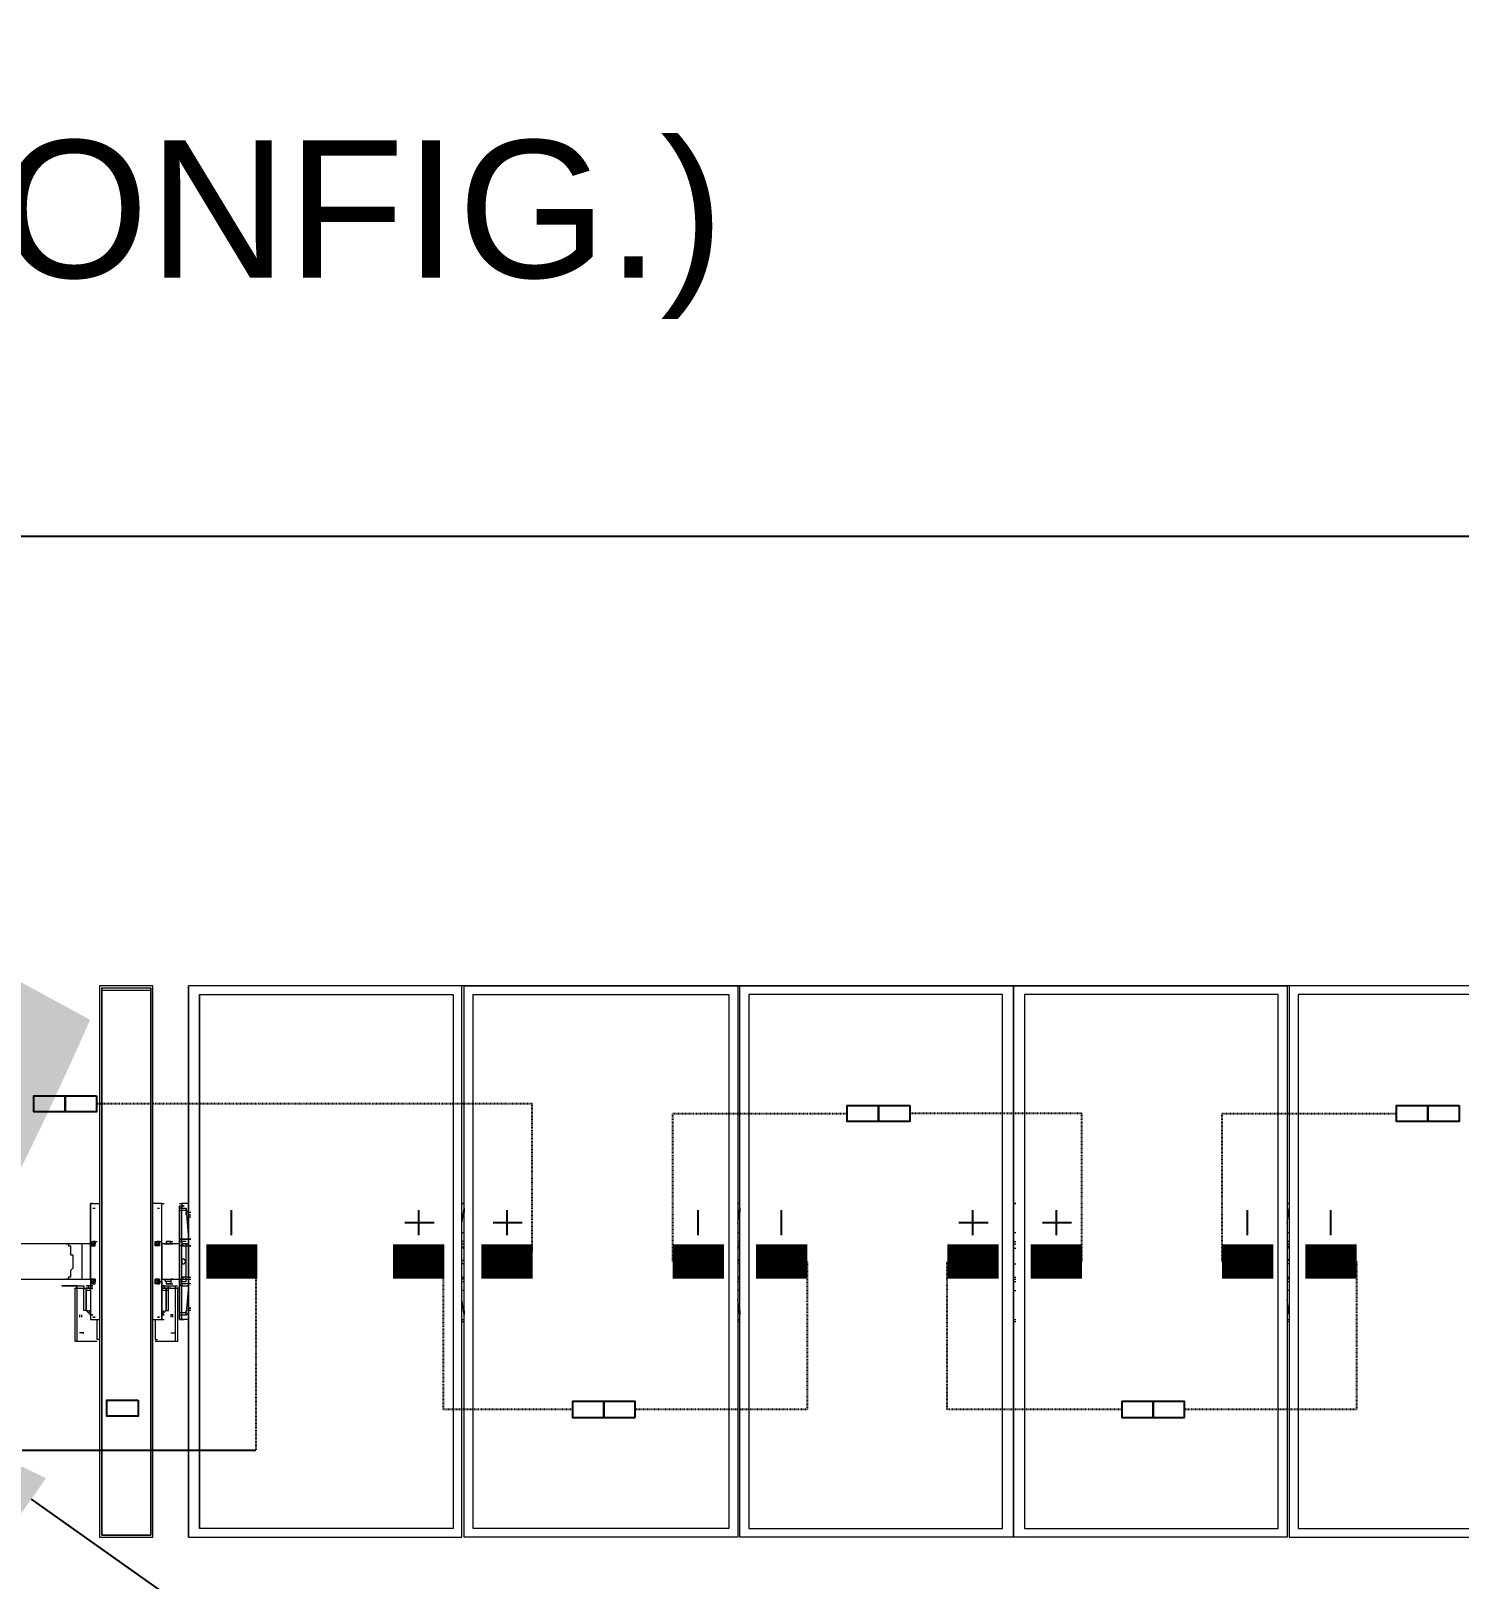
# Model space of a CAD drawing. Header units: feet. Extents: x -327 to 55127, y -2634 to 4121.
# Drawn here: x 6269.2 to 6477.2, y 1360.9 to 1586.3 of the extents above; entities that cross this region are included whole.
import ezdxf
from ezdxf import colors
from ezdxf.entities.mleader import LeaderData, LeaderLine
from ezdxf.enums import TextEntityAlignment as Align
from ezdxf.lldxf.tags import DXFTag
from ezdxf.math import Vec2, Vec3

# ---------------------------------------------------------------- set-up
doc = ezdxf.new("R2018")
doc.units = ezdxf.units.FT
doc.header["$MEASUREMENT"] = 0
doc.linetypes.add('HIDDEN', pattern=[0.375, 0.25, -0.125])
for name, color, linetype in [('E-DC HARNESS-NEG', 170, 'DC HARNESS CABLE'), ('E-HARN-COMP', 8, 'Continuous'), ('E-TRNK-CABL-NEG', 6, 'HIDDEN'), ('E-TRUNK-CABLE-POS', 6, 'HIDDEN'), ('G-ANNO-TEXT', 1, 'Continuous'), ('Polarity-Text', 7, 'Continuous')]:
    doc.layers.add(name, color=color, linetype=linetype)
doc.styles.add('NEI-A', font='arial.ttf')
doc.styles.get("Standard").update_dxf_attribs({"font": 'arial.ttf'})
tags = doc.linetypes.add('DC HARNESS CABLE', pattern='A,0.5,-0.2,["DH",Standard,S=0.1,R=0,X=-0.1,Y=-0.05],-0.2', length=0.9).pattern_tags.tags
tags[6] = DXFTag(74, 10)

# ---------------------------------------------------------------- blocks, each defined once
blk = doc.blocks.new('DETAIL_TITLE')
at = {"style": 'NEI-A', "flags": 8}
blk.add_attdef('#', text='', height=0.2, dxfattribs=at).set_placement((0.5922, -0.5109), align=Align.MIDDLE_CENTER)
at = {"lineweight": 30, "flags": 104}
blk.add_attdef('DETAIL_TITLE', text='', height=0.2, dxfattribs=at).set_placement((0.9099, -0.5251), align=Align.BOTTOM_LEFT)
at = {"style": 'NEI-A'}
for tag, p in [('SCALE:', (0.9386, -0.7379)), ('1"_=_', (1.5474, -0.7379))]:
    blk.add_attdef(tag, text='', height=0.1, dxfattribs=at).set_placement(p, align=Align.BOTTOM_LEFT)
blk = doc.blocks.new('A$C47dfd34d')
at = {"lineweight": 5}
for points in [[(10.1029, 0.4133), (10.1029, 0), (10.1429, 0), (10.1429, 0.4133)], [(10.1696, 0.4133), (10.1696, 0), (10.3746, 0), (10.3746, 0.4133)], [(10.1696, 0), (10.1696, 0.4133)], [(10.3679, 0.4067), (10.3679, 0.0067), (10.1779, 0.0067), (10.1779, 0.4067)], [(10.1779, 0.0067), (10.1779, 0.4067)], [(10.5812, 0.4133), (10.5812, 0), (10.3762, 0), (10.3762, 0.4133)], [(10.3829, 0.4067), (10.5746, 0.4067), (10.5746, 0.0067), (10.3829, 0.0067)], [(10.5829, 0.4133), (10.7879, 0.4133), (10.7879, 0), (10.5829, 0)], [(10.5896, 0.4067), (10.5896, 0.0067), (10.7796, 0.0067), (10.7796, 0.4067)], [(10.7879, 0.4133), (10.9929, 0.4133), (10.9929, 0), (10.7879, 0)], [(10.7962, 0.4067), (10.7962, 0.0067), (10.9862, 0.0067), (10.9862, 0.4067)], [(10.9946, 0), (11.1995, 0), (11.1995, 0.4133), (10.9946, 0.4133)], [(11.0012, 0.0067), (11.1929, 0.0067), (11.1929, 0.4067), (11.0012, 0.4067)], [(10.3762, 0.25), (10.3746, 0.25)], [(10.5829, 0.25), (10.5812, 0.25)], [(10.7896, 0.25), (10.7879, 0.25)], [(10.9946, 0.25), (10.9929, 0.25)], [(10.1629, 0.2417), (10.1629, 0.24)], [(10.0979, 0.2217), (10.0963, 0.22), (10.0979, 0.2183), (10.0996, 0.22)], [(10.1446, 0.22), (10.1446, 0.2217), (10.1463, 0.2217), (10.1446, 0.22), (10.1463, 0.22), (10.1479, 0.22), (10.1463, 0.22), (10.1479, 0.22), (10.1463, 0.22), (10.1479, 0.22), (10.1479, 0.2183), (10.1463, 0.2183), (10.1446, 0.2183)], [(10.1463, 0.2217), (10.1446, 0.22), (10.1463, 0.2183), (10.1479, 0.22)], [(10.1479, 0.22), (10.1479, 0.2217), (10.1479, 0.22), (10.1463, 0.22), (10.1479, 0.22), (10.1479, 0.2183), (10.1463, 0.2183), (10.1463, 0.22)], [(10.0996, 0.22), (10.0979, 0.22)], [(10.1513, 0.22), (10.1529, 0.22)], [(10.1579, 0.22), (10.1563, 0.22)], [(10.1663, 0.2083), (10.1646, 0.2083), (10.1646, 0.205), (10.1663, 0.205), (10.1679, 0.2067)], [(10.0863, 0.1867), (10.0846, 0.1867)], [(10.0929, 0.1867), (10.0929, 0.17), (10.0913, 0.17), (10.0913, 0.1867)], [(10.0946, 0.1883), (10.0963, 0.1883)], [(10.0963, 0.1867), (10.0946, 0.1867), (10.0946, 0.1883), (10.0963, 0.1883)], [(10.0979, 0.1933), (10.0963, 0.1917), (10.0979, 0.19), (10.0996, 0.1917)], [(10.1463, 0.1933), (10.1446, 0.1917), (10.1463, 0.19), (10.1479, 0.1917)], [(10.1529, 0.1867), (10.1513, 0.1867), (10.1496, 0.1867)], [(10.1529, 0.1867), (10.1513, 0.1867)], [(10.1546, 0.19), (10.1563, 0.19), (10.1529, 0.19)], [(10.1546, 0.1867), (10.1563, 0.1867), (10.1546, 0.1867), (10.1529, 0.1867)], [(10.1629, 0.1917), (10.1629, 0.19)], [(10.0996, 0.165), (10.0979, 0.165)], [(10.1479, 0.165), (10.1463, 0.165)], [(10.1629, 0.1733), (10.1629, 0.1717), (10.1629, 0.1633)], [(10.1646, 0.1633), (10.1629, 0.1633), (10.1646, 0.1633), (10.1663, 0.1633)], [(10.1713, 0.1717), (10.1696, 0.1717)], [(10.1413, 0.0017), (10.1046, 0.0017)]]:
    blk.add_lwpolyline(points, close=True, dxfattribs=at)
for points in [[(10.1046, 0.41), (10.1046, 0.0017), (10.1046, 0.4116), (10.1046, 0.41), (10.1413, 0.41)], [(10.1046, 0.4116), (10.1413, 0.4116)], [(10.1413, 0.4116), (10.1413, 0.0017), (10.1413, 0.4116)], [(11.6112, 0.4133), (10.1696, 0.4133)], [(10.0979, 0.25), (10.0963, 0.25), (10.0963, 0.1633), (10.0979, 0.1633)], [(10.0963, 0.2217), (10.0963, 0.25), (10.1029, 0.25)], [(10.0979, 0.2467), (10.0996, 0.2467)], [(10.1429, 0.1633), (10.1496, 0.1633), (10.1496, 0.25), (10.1429, 0.25)], [(10.1463, 0.2217), (10.1479, 0.2217), (10.1463, 0.2217), (10.1479, 0.2217), (10.1496, 0.2217), (10.1496, 0.25), (10.1513, 0.25)], [(10.1463, 0.2467), (10.1479, 0.2467)], [(10.1629, 0.25), (10.1646, 0.25), (10.1646, 0.2467), (10.1629, 0.2467)], [(10.1629, 0.2417), (10.1629, 0.2483), (10.1629, 0.2417)], [(10.1629, 0.2483), (10.1646, 0.2483), (10.1663, 0.2483), (10.1646, 0.2483)], [(10.1629, 0.245), (10.1646, 0.245), (10.1646, 0.2467), (10.1679, 0.2467), (10.1679, 0.245), (10.1696, 0.2233), (10.1646, 0.2233), (10.1629, 0.2233), (10.1646, 0.2233), (10.1646, 0.245), (10.1679, 0.245), (10.1696, 0.2433), (10.1696, 0.2283)], [(10.1696, 0.25), (10.1646, 0.25)], [(10.3746, 0.235), (10.3762, 0.2467), (10.3762, 0.2433)], [(10.5812, 0.235), (10.5829, 0.2467), (10.5829, 0.2433)], [(10.7879, 0.235), (10.7879, 0.2467), (10.7879, 0.2433)], [(10.9929, 0.235), (10.9946, 0.2467), (10.9946, 0.2433)], [(10.0329, 0.1933), (10.0779, 0.1933), (10.0896, 0.1933), (10.0963, 0.1933), (10.0963, 0.1917), (10.0963, 0.19), (10.0979, 0.19), (10.0996, 0.19), (10.0996, 0.1917), (10.0996, 0.1933), (10.0979, 0.1933), (10.0996, 0.1933), (10.0996, 0.1917), (10.0979, 0.1917), (10.0979, 0.19), (10.0996, 0.19), (10.0996, 0.1917), (10.0979, 0.1917), (10.0996, 0.1917), (10.0979, 0.1917), (10.0996, 0.1917), (10.0979, 0.1917), (10.0996, 0.1917), (10.0979, 0.1917), (10.0963, 0.1917), (10.0979, 0.1933), (10.0963, 0.1933), (10.0963, 0.22), (10.0963, 0.2183), (10.0979, 0.2183), (10.0996, 0.2183), (10.0996, 0.22), (10.0996, 0.2217), (10.0979, 0.2217), (10.0963, 0.22), (10.0896, 0.22), (10.0779, 0.22), (10.0329, 0.22)], [(10.1629, 0.2217), (10.1629, 0.24), (10.1629, 0.2217)], [(10.1679, 0.2417), (10.1679, 0.2433)], [(10.1713, 0.2433), (10.1696, 0.2433), (10.1696, 0.2417), (10.1696, 0.24), (10.1713, 0.24)], [(10.1696, 0.2417), (10.1713, 0.2417)], [(10.1696, 0.24), (10.1696, 0.235)], [(10.0996, 0.2217), (10.0996, 0.22), (10.0979, 0.22), (10.0979, 0.2183), (10.0996, 0.2183), (10.0996, 0.22), (10.0979, 0.22), (10.0963, 0.22), (10.0963, 0.2217), (10.0979, 0.2217), (10.0996, 0.2217), (10.1013, 0.2217)], [(10.0963, 0.2217), (10.0963, 0.2217)], [(10.0979, 0.2217), (10.0979, 0.2217)], [(10.0996, 0.2217), (10.0996, 0.2217)], [(10.1446, 0.2217), (10.1446, 0.2217)], [(10.1463, 0.2217), (10.1463, 0.2217)], [(10.1479, 0.2217), (10.1479, 0.2217)], [(10.1563, 0.2217), (10.1546, 0.2217), (10.1529, 0.2217), (10.1546, 0.2217), (10.1529, 0.2217), (10.1563, 0.2217), (10.1529, 0.2217), (10.1529, 0.22), (10.1563, 0.22), (10.1513, 0.22), (10.1496, 0.22), (10.1496, 0.1933), (10.1513, 0.1933), (10.1563, 0.1933)], [(10.1629, 0.22), (10.1563, 0.22), (10.1563, 0.2217), (10.1579, 0.2217)], [(10.1629, 0.2217), (10.1629, 0.22), (10.1629, 0.2217)], [(10.1679, 0.2217), (10.1646, 0.2217), (10.1629, 0.2217), (10.1646, 0.2217), (10.1646, 0.2183), (10.1629, 0.2183)], [(10.1646, 0.2217), (10.1646, 0.2233), (10.1663, 0.2233)], [(10.1646, 0.2233), (10.1696, 0.2233), (10.1713, 0.2233), (10.1696, 0.2233), (10.1696, 0.22), (10.1696, 0.2183), (10.1713, 0.2183)], [(10.3746, 0.2283), (10.3762, 0.2283)], [(10.3762, 0.2217), (10.3746, 0.2217)], [(10.5812, 0.2283), (10.5829, 0.2283)], [(10.5829, 0.2217), (10.5812, 0.2217)], [(10.7879, 0.2283), (10.7896, 0.2283)], [(10.7879, 0.2217), (10.7896, 0.2217)], [(10.9929, 0.2283), (10.9946, 0.2283)], [(10.9946, 0.2217), (10.9929, 0.2217)], [(10.0779, 0.22), (10.0796, 0.22), (10.0796, 0.2183), (10.0813, 0.2183), (10.0813, 0.2167), (10.0813, 0.215), (10.0813, 0.2133), (10.0813, 0.2117), (10.0829, 0.2117), (10.0829, 0.21), (10.0829, 0.2083), (10.0829, 0.2067), (10.0829, 0.205), (10.0829, 0.2033), (10.0829, 0.2017), (10.0813, 0.2), (10.0813, 0.1983), (10.0813, 0.1967), (10.0813, 0.195), (10.0796, 0.195), (10.0796, 0.1933), (10.0779, 0.1933)], [(10.0896, 0.22), (10.0896, 0.1933)], [(10.0963, 0.22), (10.0963, 0.22)], [(10.0963, 0.2183), (10.0963, 0.2183)], [(10.0979, 0.22), (10.0996, 0.22)], [(10.0979, 0.22), (10.0996, 0.22)], [(10.0979, 0.22), (10.0996, 0.22)], [(10.0979, 0.22), (10.0996, 0.22)], [(10.0979, 0.2183), (10.0979, 0.2183)], [(10.0996, 0.22), (10.0996, 0.22)], [(10.0996, 0.2183), (10.0996, 0.2183)], [(10.1446, 0.22), (10.1446, 0.22)], [(10.1446, 0.2183), (10.1446, 0.2183)], [(10.1463, 0.2183), (10.1463, 0.2183)], [(10.1479, 0.22), (10.1479, 0.22)], [(10.1479, 0.2183), (10.1479, 0.2183)], [(10.1513, 0.22), (10.1563, 0.22)], [(10.1696, 0.1633), (10.1646, 0.1633), (10.1646, 0.1667), (10.1679, 0.1667), (10.1679, 0.1683), (10.1646, 0.1683), (10.1646, 0.1883), (10.1629, 0.1883), (10.1629, 0.19), (10.1646, 0.19), (10.1646, 0.1917), (10.1679, 0.1917), (10.1679, 0.22), (10.1696, 0.22), (10.1646, 0.22), (10.1663, 0.22)], [(10.1629, 0.22), (10.1629, 0.1933), (10.1629, 0.22)], [(10.1696, 0.195), (10.1646, 0.195), (10.1646, 0.2183), (10.1663, 0.2183), (10.1646, 0.2183), (10.1646, 0.22)], [(10.1663, 0.2183), (10.1646, 0.2183), (10.1696, 0.2183), (10.1713, 0.2183), (10.1696, 0.2183)], [(10.3746, 0.22), (10.3762, 0.22)], [(10.3762, 0.2167), (10.3746, 0.2167), (10.3762, 0.2183)], [(10.5812, 0.22), (10.5829, 0.22)], [(10.5829, 0.2167), (10.5812, 0.2167), (10.5829, 0.2183)], [(10.7879, 0.22), (10.7896, 0.22)], [(10.7879, 0.2183), (10.7879, 0.2167), (10.7896, 0.2167)], [(10.9929, 0.22), (10.9946, 0.22)], [(10.9946, 0.2167), (10.9929, 0.2167), (10.9946, 0.2183)], [(10.3746, 0.2067), (10.3762, 0.2083)], [(10.3762, 0.205), (10.3746, 0.205)], [(10.5812, 0.2067), (10.5829, 0.2083)], [(10.5829, 0.205), (10.5812, 0.205)], [(10.7879, 0.2067), (10.7879, 0.2083)], [(10.7879, 0.205), (10.7896, 0.205)], [(10.9929, 0.2067), (10.9946, 0.2083)], [(10.9946, 0.205), (10.9929, 0.205)], [(10.0746, 0.1883), (10.0763, 0.1883), (10.0746, 0.1883)], [(10.0763, 0.1883), (10.0779, 0.1883)], [(10.0829, 0.1883), (10.0763, 0.1883), (10.0829, 0.1883)], [(10.0829, 0.1883), (10.0863, 0.1883), (10.0829, 0.1883)], [(10.0863, 0.1467), (10.0846, 0.1467), (10.0846, 0.1867), (10.0863, 0.1867), (10.0863, 0.1883), (10.0913, 0.1883), (10.0913, 0.1867), (10.0929, 0.1867), (10.0946, 0.1867), (10.0929, 0.1867), (10.0946, 0.1867), (10.0929, 0.1867), (10.0946, 0.1867), (10.0929, 0.1867), (10.0946, 0.1867), (10.0963, 0.1867), (10.0979, 0.1867), (10.0963, 0.1867), (10.0979, 0.1867), (10.0963, 0.1867), (10.0979, 0.1867), (10.0963, 0.1867), (10.0946, 0.1867), (10.0963, 0.1867), (10.0946, 0.1867), (10.0963, 0.1867), (10.0946, 0.1867), (10.0963, 0.1867), (10.0946, 0.1867), (10.0929, 0.1867), (10.0946, 0.1867), (10.0946, 0.1883), (10.0963, 0.1883), (10.0979, 0.1883), (10.0963, 0.1883), (10.0946, 0.1883), (10.0929, 0.1883)], [(10.0863, 0.1883), (10.0846, 0.1883)], [(10.1013, 0.1467), (10.0863, 0.1467), (10.0863, 0.1867), (10.0913, 0.1867)], [(10.0929, 0.17), (10.0929, 0.185), (10.0929, 0.1867), (10.0946, 0.1867)], [(10.0929, 0.1867), (10.0963, 0.1867)], [(10.0946, 0.1867), (10.0946, 0.1867)], [(10.0963, 0.1933), (10.0963, 0.1933)], [(10.0963, 0.1917), (10.0963, 0.1917)], [(10.0963, 0.1917), (10.0963, 0.1633), (10.1029, 0.1633)], [(10.0963, 0.19), (10.0963, 0.19)], [(10.0963, 0.1867), (10.0963, 0.1867)], [(10.0979, 0.1933), (10.0979, 0.1933)], [(10.0979, 0.19), (10.0979, 0.19)], [(10.0996, 0.1933), (10.0996, 0.1933)], [(10.0996, 0.1917), (10.0996, 0.1917)], [(10.0996, 0.19), (10.0996, 0.19)], [(10.1446, 0.1933), (10.1446, 0.1933)], [(10.1479, 0.1917), (10.1479, 0.1933), (10.1463, 0.1933), (10.1479, 0.1933), (10.1479, 0.1917), (10.1479, 0.19), (10.1463, 0.19), (10.1446, 0.19), (10.1446, 0.1917), (10.1446, 0.1933), (10.1463, 0.1933), (10.1446, 0.1933), (10.1463, 0.1917), (10.1479, 0.1917), (10.1463, 0.1917), (10.1479, 0.1917), (10.1463, 0.1917), (10.1479, 0.1917), (10.1463, 0.1917), (10.1463, 0.19), (10.1479, 0.19), (10.1479, 0.1917), (10.1463, 0.1917), (10.1479, 0.1917), (10.1496, 0.1917), (10.1496, 0.1633), (10.1513, 0.1633)], [(10.1446, 0.1917), (10.1446, 0.1917)], [(10.1446, 0.19), (10.1446, 0.19)], [(10.1546, 0.185), (10.1529, 0.185), (10.1529, 0.17), (10.1546, 0.17), (10.1546, 0.1867), (10.1596, 0.1867), (10.1596, 0.1467), (10.1446, 0.1467)], [(10.1463, 0.1933), (10.1463, 0.1933)], [(10.1463, 0.19), (10.1463, 0.19)], [(10.1479, 0.1933), (10.1479, 0.1933)], [(10.1479, 0.1917), (10.1479, 0.1917)], [(10.1479, 0.19), (10.1479, 0.19)], [(10.1496, 0.1883), (10.1513, 0.1883), (10.1513, 0.1867)], [(10.1513, 0.1883), (10.1496, 0.1883)], [(10.1496, 0.1883), (10.1513, 0.1883), (10.1529, 0.1883), (10.1546, 0.1883)], [(10.1529, 0.1867), (10.1496, 0.1867), (10.1513, 0.1867), (10.1529, 0.1867), (10.1529, 0.185), (10.1529, 0.1867), (10.1546, 0.1867), (10.1529, 0.1867), (10.1546, 0.1867), (10.1546, 0.1883), (10.1596, 0.1883), (10.1596, 0.1867), (10.1613, 0.1867), (10.1613, 0.1467), (10.1596, 0.1467)], [(10.1496, 0.1867), (10.1496, 0.1867)], [(10.1496, 0.1867), (10.1496, 0.1867)], [(10.1496, 0.1867), (10.1513, 0.1867)], [(10.1496, 0.1867), (10.1513, 0.1867)], [(10.1496, 0.1867), (10.1513, 0.1867), (10.1529, 0.1867)], [(10.1496, 0.1867), (10.1513, 0.1867)], [(10.1513, 0.1933), (10.1563, 0.1933), (10.1629, 0.1933), (10.1646, 0.1933), (10.1646, 0.195), (10.1663, 0.195), (10.1646, 0.195), (10.1646, 0.1933), (10.1646, 0.1917), (10.1629, 0.1917), (10.1646, 0.1917), (10.1646, 0.1933)], [(10.1579, 0.1933), (10.1563, 0.1933), (10.1563, 0.1917), (10.1529, 0.1917), (10.1513, 0.1933), (10.1529, 0.1933)], [(10.1513, 0.1883), (10.1513, 0.1867)], [(10.1513, 0.1867), (10.1529, 0.1867)], [(10.1513, 0.1867), (10.1529, 0.1867)], [(10.1513, 0.1867), (10.1529, 0.1867)], [(10.1513, 0.1867), (10.1529, 0.1867)], [(10.1513, 0.1867), (10.1529, 0.1867)], [(10.1529, 0.1917), (10.1529, 0.19), (10.1546, 0.19), (10.1529, 0.19), (10.1563, 0.19)], [(10.1563, 0.1917), (10.1563, 0.19), (10.1579, 0.19)], [(10.1596, 0.1883), (10.1613, 0.1883)], [(10.1629, 0.1867), (10.1613, 0.1867), (10.1596, 0.1867)], [(10.1629, 0.1917), (10.1629, 0.1933), (10.1629, 0.1917)], [(10.1629, 0.19), (10.1629, 0.1733), (10.1629, 0.19)], [(10.1663, 0.1933), (10.1646, 0.1933), (10.1696, 0.1933), (10.1696, 0.195), (10.1713, 0.195)], [(10.1646, 0.1917), (10.1646, 0.1917)], [(10.1696, 0.1883), (10.1696, 0.19), (10.1646, 0.19), (10.1646, 0.1883), (10.1696, 0.1883), (10.1679, 0.1683), (10.1679, 0.17)], [(10.1713, 0.19), (10.1696, 0.19), (10.1696, 0.1933), (10.1696, 0.1917)], [(10.1696, 0.1933), (10.1713, 0.1933)], [(10.3746, 0.195), (10.3762, 0.195)], [(10.3762, 0.1933), (10.3746, 0.1933)], [(10.3746, 0.1917), (10.3762, 0.1917)], [(10.5812, 0.195), (10.5829, 0.195)], [(10.5829, 0.1933), (10.5812, 0.1933)], [(10.5812, 0.1917), (10.5829, 0.1917)], [(10.7879, 0.195), (10.7896, 0.195)], [(10.7879, 0.1933), (10.7896, 0.1933)], [(10.7879, 0.1917), (10.7896, 0.1917)], [(10.9929, 0.195), (10.9946, 0.195)], [(10.9946, 0.1933), (10.9929, 0.1933)], [(10.9929, 0.1917), (10.9946, 0.1917)], [(10.0963, 0.185), (10.0929, 0.185)], [(10.1496, 0.1667), (10.1496, 0.1683), (10.1513, 0.17), (10.1496, 0.1683), (10.1496, 0.1667), (10.1513, 0.1667), (10.1496, 0.1667), (10.1529, 0.17), (10.1529, 0.185), (10.1496, 0.185)], [(10.1696, 0.17), (10.1696, 0.185)], [(10.1713, 0.17), (10.1696, 0.17), (10.1696, 0.1717), (10.1696, 0.1733), (10.1696, 0.1783)], [(10.3762, 0.185), (10.3746, 0.185)], [(10.3762, 0.17), (10.3762, 0.1667), (10.3746, 0.1783)], [(10.5829, 0.185), (10.5812, 0.185)], [(10.5829, 0.17), (10.5829, 0.1667), (10.5812, 0.1783)], [(10.7879, 0.185), (10.7896, 0.185)], [(10.7879, 0.17), (10.7879, 0.1667), (10.7879, 0.1783)], [(10.9946, 0.185), (10.9929, 0.185)], [(10.9946, 0.17), (10.9946, 0.1667), (10.9929, 0.1783)], [(10.0879, 0.1667), (10.0879, 0.165)], [(10.0896, 0.165), (10.0896, 0.1667)], [(10.0946, 0.17), (10.0963, 0.1683), (10.0963, 0.1667), (10.0979, 0.1667), (10.0963, 0.1667), (10.0929, 0.17), (10.0946, 0.17), (10.0963, 0.1683), (10.0963, 0.1667)], [(10.0963, 0.1683), (10.0963, 0.1683)], [(10.1029, 0.1483), (10.1013, 0.1483), (10.1013, 0.1633)], [(10.1446, 0.1633), (10.1446, 0.1483), (10.1463, 0.1483)], [(10.1496, 0.1683), (10.1496, 0.1683)], [(10.1579, 0.165), (10.1579, 0.1667), (10.1563, 0.1667), (10.1563, 0.165)], [(10.1629, 0.1667), (10.1646, 0.1667), (10.1646, 0.1683), (10.1629, 0.1683)], [(10.1679, 0.1667), (10.1696, 0.1683)], [(10.3746, 0.1633), (10.3762, 0.1633)], [(10.3762, 0.1667), (10.3762, 0.1667)], [(10.5812, 0.1633), (10.5829, 0.1633)], [(10.5829, 0.1667), (10.5829, 0.1667)], [(10.7879, 0.1667), (10.7879, 0.1667)], [(10.7879, 0.1633), (10.7896, 0.1633)], [(10.9929, 0.1633), (10.9946, 0.1633)], [(10.9946, 0.1667), (10.9946, 0.1667)], [(10.0896, 0.1533), (10.0913, 0.1533), (10.0896, 0.1533), (10.0879, 0.1533)], [(10.1563, 0.1533), (10.1579, 0.1533), (10.1596, 0.1533)], [(10.3746, 0.1617), (10.3762, 0.1617)], [(10.5812, 0.1617), (10.5829, 0.1617)], [(10.7879, 0.1617), (10.7896, 0.1617)], [(10.9929, 0.1617), (10.9946, 0.1617)]]:
    blk.add_lwpolyline(points, dxfattribs=at)

msp = doc.modelspace()

# ---------------------------------------------------------------- linework, layer by layer
at = {"layer": 'E-DC HARNESS-NEG', "ltscale": 0.5}
msp.add_lwpolyline([(6301.91, 1379.67), (6267.9, 1379.67)], dxfattribs=at)
at = {"layer": 'E-HARN-COMP'}
for points in [[(6274.18, 1431.3), (6274.18, 1428.98), (6269.62, 1428.98), (6269.62, 1431.3)], [(6278.75, 1431.3), (6278.75, 1428.98), (6274.18, 1428.98), (6274.18, 1431.3)], [(6392.59, 1429.87), (6392.59, 1427.54), (6388.03, 1427.54), (6388.03, 1429.87)], [(6397.15, 1429.87), (6397.15, 1427.54), (6392.59, 1427.54), (6392.59, 1429.87)], [(6472.59, 1429.87), (6472.59, 1427.54), (6468.03, 1427.54), (6468.03, 1429.87)], [(6477.15, 1429.87), (6477.15, 1427.54), (6472.59, 1427.54), (6472.59, 1429.87)], [(6284.8, 1386.96), (6284.8, 1384.64), (6280.24, 1384.64), (6280.24, 1386.96)], [(6352.59, 1384.47), (6352.59, 1386.8), (6348.03, 1386.8), (6348.03, 1384.47)], [(6357.16, 1384.47), (6357.16, 1386.8), (6352.59, 1386.8), (6352.59, 1384.47)], [(6432.59, 1384.47), (6432.59, 1386.8), (6428.03, 1386.8), (6428.03, 1384.47)], [(6437.16, 1384.47), (6437.16, 1386.8), (6432.59, 1386.8), (6432.59, 1384.47)]]:
    msp.add_lwpolyline(points, close=True, dxfattribs=at)
at = {"layer": 'E-HARN-COMP', "const_width": 5}
for points in [[(6294.7, 1407.17), (6302.15, 1407.17)], [(6321.92, 1407.17), (6329.38, 1407.17)], [(6342.23, 1407.17), (6334.78, 1407.17)], [(6362.64, 1407.17), (6370.09, 1407.17)], [(6382.23, 1407.17), (6374.77, 1407.17)], [(6402.63, 1407.17), (6410.09, 1407.17)], [(6422.23, 1407.17), (6414.78, 1407.17)], [(6442.64, 1407.17), (6450.09, 1407.17)], [(6462.23, 1407.17), (6454.77, 1407.17)]]:
    msp.add_lwpolyline(points, dxfattribs=at)
at = {"layer": 'E-TRNK-CABL-NEG', "ltscale": 0.1}
for points in [[(6362.64, 1407.17), (6362.64, 1428.7), (6388.03, 1428.7)], [(6442.64, 1407.17), (6442.64, 1428.7), (6468.03, 1428.7)], [(6382.23, 1407.17), (6382.23, 1385.63), (6357.16, 1385.63)], [(6462.22, 1407.17), (6462.22, 1385.63), (6437.15, 1385.63)], [(6301.91, 1406.03), (6301.91, 1379.67)]]:
    msp.add_lwpolyline(points, dxfattribs=at)
at = {"layer": 'E-TRUNK-CABLE-POS', "ltscale": 0.1}
for points in [[(6342.15, 1408.61), (6342.15, 1430.14), (6278.75, 1430.14)], [(6422.23, 1407.17), (6422.23, 1428.7), (6397.15, 1428.7)], [(6348.03, 1385.63), (6329.27, 1385.63), (6329.27, 1407.17)], [(6428.02, 1385.63), (6402.63, 1385.63), (6402.63, 1407.17)]]:
    msp.add_lwpolyline(points, dxfattribs=at)
at = {"layer": 'G-ANNO-TEXT', "flags": 128}
msp.add_lwpolyline([(5614.95, 1499.14, -0.298343), (5633.45, 1512.79), (6117.62, 1512.79, 0.298343), (6136.13, 1526.43, 0.298343), (6154.63, 1512.79), (6836.88, 1512.79, -0.298343), (6855.39, 1499.14)], format="xyb", dxfattribs=at)
at = {"layer": 'Polarity-Text'}
for p, q in [((6298.35, 1414.63), (6298.35, 1411.01)), ((6325.61, 1414.63), (6325.61, 1411.01)), ((6338.47, 1414.63), (6338.47, 1411.01)), ((6366.29, 1414.63), (6366.29, 1411.01)), ((6378.42, 1414.63), (6378.42, 1411.01)), ((6406.32, 1414.63), (6406.32, 1411.01)), ((6418.47, 1414.63), (6418.47, 1411.01)), ((6446.29, 1414.63), (6446.29, 1411.01)), ((6458.42, 1414.63), (6458.42, 1411.01)), ((6327.89, 1412.82), (6323.61, 1412.82)), ((6340.74, 1412.82), (6336.47, 1412.82)), ((6408.6, 1412.82), (6404.33, 1412.82)), ((6420.74, 1412.82), (6416.47, 1412.82))]:
    msp.add_line(p, q, dxfattribs=at)

# ---------------------------------------------------------------- block references
at = {"xscale": 194.318304, "yscale": 194.318304, "zscale": 194.318304}
msp.add_blockref('A$C47dfd34d', (4315.98, 1367.01), dxfattribs=at)
at = {"layer": 'G-ANNO-TEXT'}
ref = msp.add_blockref('DETAIL_TITLE', (57.64, 2212.85), dxfattribs=dict(at, xscale=128.9267043143703, yscale=128.9267043143703, zscale=128.9267043143703))
lines = msp.add_mtext('{\\LDC BLOCK TYPE-2 (2) STRINGS (52) MODULES [580W-SOUTH MOTOR GAP] }', dxfattribs={"layer": '0', "insert": (174.95, 2183.83), "char_height": 1139.5591, "attachment_point": 1})
ref.add_attrib('DETAIL_TITLE', '', (174.95, 2183.83)).embed_mtext(lines)

# ---------------------------------------------------------------- next in the draw order: texts
at = {"layer": 'G-ANNO-TEXT', "insert": (6370.13, 1570.4), "char_height": 20, "width": 429.1632, "attachment_point": 3, "style": 'NEI-A', "bg_fill": 3, "box_fill_scale": 1.5, "bg_fill_color": 256, "bg_fill_transparency": 0}
msp.add_mtext('STRING #2 (U-STRING CONFIG.)', dxfattribs=at)

# ---------------------------------------------------------------- next in the draw order: block references
at = {"layer": 'G-ANNO-TEXT'}
ref = msp.add_blockref('DETAIL_TITLE', (4410.51, 2169.5), dxfattribs=dict(at, xscale=128.9267043143703, yscale=128.9267043143703, zscale=128.9267043143703))
lines = msp.add_mtext('{\\LDC BLOCK TYPE-5 (2) STRINGS (54) MODULES [400W-SOUTH MOTOR GAP] }', dxfattribs={"layer": '0', "insert": (4527.82, 2140.47), "char_height": 930.6003, "attachment_point": 1})
ref.add_attrib('DETAIL_TITLE', '', (4527.82, 2140.47)).embed_mtext(lines)

# ---------------------------------------------------------------- next in the draw order: leaders
ml = msp.add_multileader_mtext('Standard', dxfattribs=at)
ml.set_content('MOTOR GAP STRING JUMPER', color=256, style='NEI-A')
ml.set_leader_properties()
ml.build(insert=Vec2(0, 0))
ml.multileader.update_dxf_attribs({"dogleg_length": 0.36, "arrow_head_size": 22.51})
ctx = ml.context
ctx.base_point, ctx.char_height, ctx.arrow_head_size, ctx.landing_gap_size, ctx.plane_origin = Vec3(6590.41, 1177.82, -22.9), 20, 22.51, 23.05, Vec3(13884.5, -4177.89, -22.9)
notes = []
notes.append((ctx, [(0, (1, 1, 0), (6544.31, 1177.82, -22.9), (1, 0), 46.1, [(0, [(6250.86, 1385.59, -22.9)], 0, [])])]))
ctx.mtext.insert, ctx.mtext.rotation, ctx.mtext.width, ctx.mtext.flow_direction = Vec3(6613.46, 1187.99, -22.9), 6.283185, 406.5438, 5
ctx.mtext.has_bg_fill, ctx.mtext.bg_color, ctx.mtext.bg_scale_factor, ctx.mtext.bg_transparency, ctx.mtext.use_window_bg_color = 1, -1073741824, 1.5, 0, 1
for ctx, leaders in notes:
    for number, flags, end, landing, length, lines in leaders:
        leader = LeaderData()
        leader.index, (leader.has_last_leader_line, leader.has_dogleg_vector, leader.attachment_direction) = number, flags
        leader.last_leader_point, leader.dogleg_vector, leader.dogleg_length = Vec3(end), Vec3(landing), length
        for number, points, colour, breaks in lines:
            line = LeaderLine()
            line.index, line.vertices, line.color, line.breaks = number, Vec3.list(points), colors.encode_raw_color(colour), breaks
            leader.lines.append(line)
        ctx.leaders.append(leader)

doc.saveas('drawing.dxf')
